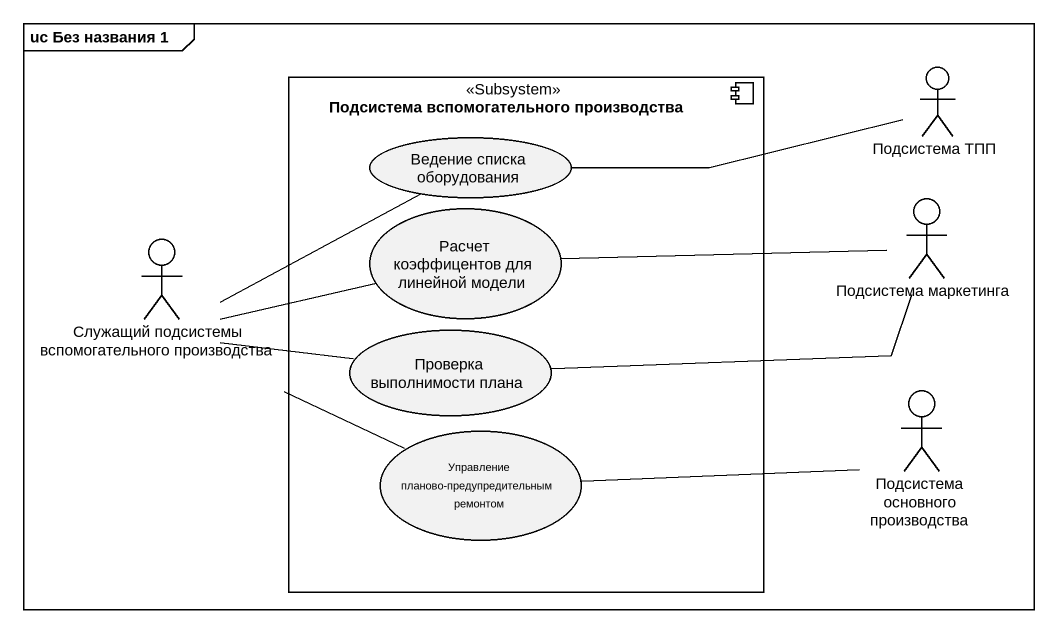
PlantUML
@startuml
mainframe uc Без названия 1
component "Подсистема вспомогательного производства" as Подсистема_вспомогательного <<Subsystem>> {
  usecase "Ведение списка оборудования" as Ведение_списка_оборудования
  usecase "Расчет коэффицентов для линейной модели" as Расчет_коэффицентов_для
  usecase "Проверка выполнимости плана" as Проверка_выполнимости_плана
  usecase "Управление планово-предупредительным ремонтом" as Управление_планово
}
actor "Подсистема ТПП" as Подсистема_ТПП
actor "Подсистема маркетинга" as Подсистема_маркетинга
actor "Служащий подсистемы вспомогательного производства" as Служащий_подсистемы
actor "Подсистема основного производства" as Подсистема_основного
Ведение_списка_оборудования -right- Подсистема_ТПП
Расчет_коэффицентов_для -right- Подсистема_маркетинга
Служащий_подсистемы -right- Ведение_списка_оборудования
Служащий_подсистемы -right- Расчет_коэффицентов_для
Служащий_подсистемы -right- Проверка_выполнимости_плана
Служащий_подсистемы -right- Управление_планово
Проверка_выполнимости_плана -right- Подсистема_маркетинга
Управление_планово -right- Подсистема_основного
@enduml
